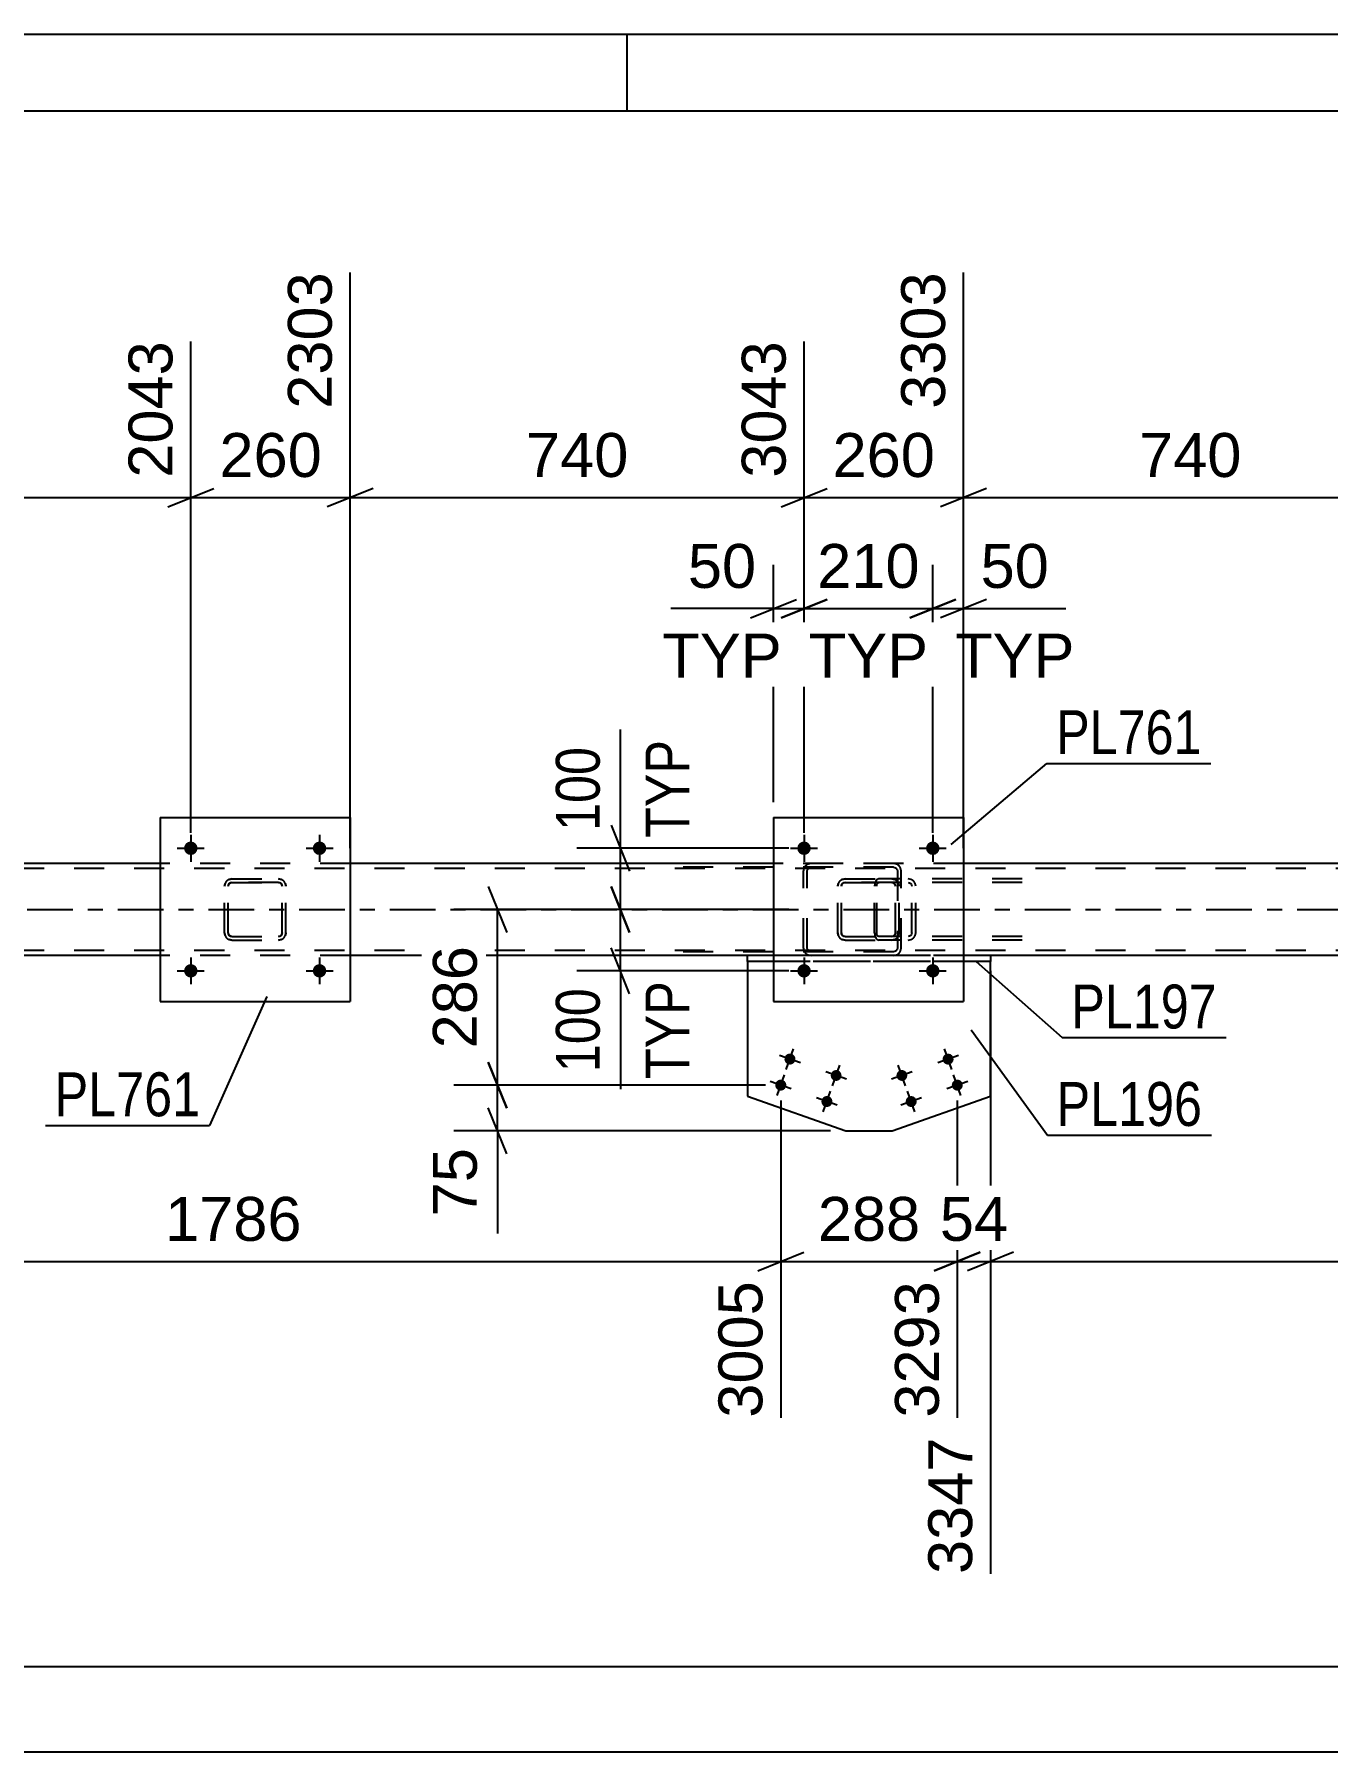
# Model space of a CAD drawing. Header units: millimetres. Extents: x -123 to 718, y -398 to 196.
# Drawn here: x 49.8 to 134.2, y 83.6 to 195.7 of the extents above; entities that cross this region are included whole.
import ezdxf

# ---------------------------------------------------------------- set-up
doc = ezdxf.new("R2010")
doc.units = ezdxf.units.MM
doc.linetypes.add('DXK_LINE_DOT2', pattern=[3.9198, 1.9599, -1.9599])
doc.linetypes.add('DXK_LINE_DOT3', pattern=[5.9187, 2.979, -0.9799, 0.9799, -0.9799])
doc.styles.add('Arial', font='ARIAL.TTF', dxfattribs={"height": 0.2})
doc.styles.add('Arial Narrow', font='ARIALN.TTF', dxfattribs={"height": 0.2})

# ---------------------------------------------------------------- blocks, each defined once
blk = doc.blocks.new('Unknown-318464438-1115')
at = {"color": 5, "linetype": 'Continuous'}
for p, q in [((718.49, 195.71), (-122.51, 195.71)), ((88.49, 190.71), (88.49, 195.71)), ((713.49, 190.71), (-117.51, 190.71))]:
    blk.add_line(p, q, dxfattribs=at)
blk = doc.blocks.new('Part-318464438-5898 - 5772')
at = {"color": 7, "linetype": 'DXK_LINE_DOT2'}
for p, q in [((62.23, 140.12), (62.27, 140.31)), ((62.27, 140.31), (62.23, 140.12)), ((62.23, 137.08), (62.23, 140.12)), ((62.49, 140.22), (62.47, 140.12)), ((62.47, 140.12), (62.49, 140.21)), ((62.47, 137.08), (62.47, 140.12)), ((62.49, 140.21), (62.54, 140.29)), ((62.54, 140.29), (62.49, 140.22)), ((62.53, 140.57), (62.71, 140.6)), ((62.71, 140.6), (62.53, 140.57)), ((62.62, 140.35), (62.54, 140.29)), ((62.54, 140.29), (62.62, 140.34)), ((62.62, 140.34), (62.71, 140.36)), ((62.71, 140.36), (62.62, 140.35)), ((62.71, 140.6), (65.75, 140.6)), ((62.71, 140.6), (62.71, 140.6)), ((62.71, 140.6), (65.75, 140.6)), ((62.71, 140.36), (65.75, 140.36)), ((62.71, 140.36), (62.71, 140.36)), ((65.75, 140.36), (62.71, 140.36)), ((65.75, 140.6), (65.75, 140.6)), ((65.75, 140.6), (65.94, 140.57)), ((65.94, 140.57), (65.75, 140.6)), ((65.75, 140.36), (65.75, 140.36)), ((65.75, 140.36), (65.85, 140.34)), ((65.85, 140.35), (65.75, 140.36)), ((65.92, 140.29), (65.85, 140.35)), ((65.85, 140.34), (65.92, 140.29)), ((65.92, 140.29), (65.98, 140.21)), ((65.98, 140.22), (65.92, 140.29)), ((65.99, 140.12), (65.98, 140.22)), ((65.98, 140.21), (65.99, 140.12)), ((65.99, 137.08), (65.99, 140.12)), ((66.2, 140.31), (66.23, 140.12)), ((66.23, 140.12), (66.2, 140.31)), ((66.23, 137.08), (66.23, 140.12)), ((62.27, 136.9), (62.23, 137.08)), ((62.23, 137.08), (62.27, 136.9)), ((62.49, 136.99), (62.47, 137.08)), ((62.47, 137.08), (62.49, 136.99)), ((62.54, 136.91), (62.49, 136.99)), ((62.49, 136.99), (62.54, 136.91)), ((62.62, 136.86), (62.54, 136.91)), ((62.54, 136.91), (62.62, 136.86)), ((62.71, 136.84), (62.62, 136.86)), ((62.62, 136.86), (62.71, 136.84)), ((62.71, 136.84), (65.75, 136.84)), ((62.71, 136.84), (62.71, 136.84)), ((62.71, 136.84), (65.75, 136.84)), ((65.85, 136.86), (65.75, 136.84)), ((65.75, 136.84), (65.85, 136.86)), ((65.75, 136.84), (65.75, 136.84)), ((65.92, 136.91), (65.85, 136.86)), ((65.85, 136.86), (65.92, 136.91)), ((65.98, 136.99), (65.92, 136.91)), ((65.92, 136.91), (65.98, 136.99)), ((65.99, 137.08), (65.98, 136.99)), ((65.98, 136.99), (65.99, 137.08)), ((66.23, 137.08), (66.2, 136.9)), ((66.2, 136.9), (66.23, 137.08)), ((62.71, 136.6), (62.53, 136.64)), ((62.53, 136.64), (62.71, 136.6)), ((62.71, 136.6), (65.75, 136.6)), ((62.71, 136.6), (62.71, 136.6)), ((62.71, 136.6), (65.75, 136.6)), ((65.94, 136.64), (65.75, 136.6)), ((65.75, 136.6), (65.94, 136.64)), ((65.75, 136.6), (65.75, 136.6))]:
    blk.add_line(p, q, dxfattribs=at)
at = {"color": 7, "linetype": 'DXK_LINE_DOT3'}
blk.add_line((64.23, 138.6), (64.23, 138.6), dxfattribs=at)
at = {"color": 7, "linetype": 'DXK_LINE_DOT2'}
for centre, start, end in [((62.71, 140.12), 112.5, 157.5), ((62.71, 140.12), 112.5, 157.5), ((65.75, 140.12), 22.5, 67.5), ((65.75, 140.12), 22.5, 67.5), ((62.71, 137.08), 202.5, 247.5), ((62.71, 137.08), 202.5, 247.5), ((65.75, 137.08), 292.5, 337.5), ((65.75, 137.08), 292.5, 337.5)]:
    blk.add_arc(centre, 0.48, start, end, dxfattribs=at)
blk = doc.blocks.new('Part-318464438-6147 - 5772')
at = {"color": 7, "linetype": 'DXK_LINE_DOT2'}
for p, q in [((105.87, 141.6), (91.96, 141.6)), ((105.87, 141.36), (91.96, 141.36)), ((100.03, 141.31), (100, 141.12)), ((100.25, 141.12), (100.27, 141.22)), ((100.27, 141.22), (100.33, 141.29)), ((100.51, 141.6), (100.31, 141.57)), ((100.33, 141.29), (100.41, 141.35)), ((100.41, 141.35), (100.51, 141.36)), ((106.07, 141.57), (105.87, 141.6)), ((105.87, 141.36), (105.97, 141.35)), ((105.97, 141.35), (106.05, 141.29)), ((106.05, 141.29), (106.11, 141.22)), ((106.11, 141.22), (106.13, 141.12)), ((106.38, 141.12), (106.34, 141.31)), ((100, 136.08), (100, 141.12)), ((100.25, 136.08), (100.25, 141.12)), ((106.13, 141.12), (106.13, 136.08)), ((106.38, 136.08), (106.38, 141.12)), ((105.87, 135.84), (91.96, 135.84)), ((105.87, 135.6), (91.96, 135.6)), ((100, 136.08), (100.03, 135.9)), ((100.27, 135.99), (100.25, 136.08)), ((100.33, 135.91), (100.27, 135.99)), ((100.31, 135.64), (100.51, 135.6)), ((100.41, 135.86), (100.33, 135.91)), ((100.51, 135.84), (100.41, 135.86)), ((105.97, 135.86), (105.87, 135.84)), ((105.87, 135.6), (106.07, 135.64)), ((106.05, 135.91), (105.97, 135.86)), ((106.11, 135.99), (106.05, 135.91)), ((106.13, 136.08), (106.11, 135.99)), ((106.34, 135.9), (106.38, 136.08))]:
    blk.add_line(p, q, dxfattribs=at)
for centre, start, end in [((100.49, 141.1), 110.7583, 155.68), ((105.89, 141.1), 24.32, 69.2417), ((100.49, 136.1), 204.32, 249.2417), ((105.89, 136.1), 290.7583, 335.68)]:
    blk.add_arc(centre, 0.496, start, end, dxfattribs=at)
blk = doc.blocks.new('Bolt-318464438-5886 - 5772')
at = {"linetype": 'Continuous'}
for points in [[(109.1, 128.72, -1), (109.78, 128.96, -1)], [(106.09, 127.65, -1), (106.76, 127.89, -1)], [(109.7, 127.02, -1), (110.38, 127.26, -1)], [(106.69, 125.95, -1), (107.37, 126.19, -1)]]:
    blk.add_hatch(color=1, dxfattribs=at).paths.add_polyline_path(points)
at = {"color": 1, "linetype": 'Continuous'}
for p, q in [((110.12, 129.08), (108.76, 128.6)), ((109.68, 128.16), (109.2, 129.52)), ((107.1, 128.01), (105.75, 127.53)), ((106.67, 127.09), (106.18, 128.45)), ((110.28, 126.47), (109.8, 127.82)), ((107.27, 125.4), (106.79, 126.75)), ((110.72, 127.38), (109.36, 126.9)), ((107.71, 126.31), (106.35, 125.83))]:
    blk.add_line(p, q, dxfattribs=at)
blk = doc.blocks.new('Part-318464438-5903 - 5772')
at = {"color": 2, "linetype": 'Continuous'}
for p, q in [((98.04, 144.6), (98.04, 132.6)), ((98.04, 144.6), (110.44, 144.6)), ((110.44, 144.6), (110.44, 132.6)), ((98.04, 132.6), (110.44, 132.6))]:
    blk.add_line(p, q, dxfattribs=at)
blk = doc.blocks.new('Part-318464438-6158 - 5772')
at = {"color": 2, "linetype": 'Continuous'}
for p, q in [((96.35, 135.2), (96.35, 126.43)), ((112.21, 126.43), (112.21, 135.2)), ((96.35, 126.43), (102.76, 124.15)), ((105.8, 124.15), (112.21, 126.43)), ((102.76, 124.15), (105.8, 124.15))]:
    blk.add_line(p, q, dxfattribs=at)
at = {"color": 7, "linetype": 'DXK_LINE_DOT2'}
blk.add_line((112.21, 135.2), (96.35, 135.2), dxfattribs=at)
blk = doc.blocks.new('Bolt-318464438-6148 - 5772')
at = {"linetype": 'Continuous'}
for points in [[(98.78, 128.96, -1), (99.46, 128.72, -1)], [(101.8, 127.89, -1), (102.47, 127.65, -1)], [(98.18, 127.26, -1), (98.86, 127.02, -1)], [(101.19, 126.19, -1), (101.87, 125.95, -1)]]:
    blk.add_hatch(color=1, dxfattribs=at).paths.add_polyline_path(points)
at = {"color": 1, "linetype": 'Continuous'}
for p, q in [((99.8, 128.6), (98.44, 129.08)), ((98.88, 128.16), (99.36, 129.52)), ((98.28, 126.47), (98.76, 127.82)), ((102.81, 127.53), (101.46, 128.01)), ((101.89, 127.09), (102.38, 128.45)), ((99.2, 126.9), (97.84, 127.38)), ((101.29, 125.4), (101.77, 126.75)), ((102.21, 125.83), (100.85, 126.31))]:
    blk.add_line(p, q, dxfattribs=at)
blk = doc.blocks.new('Bolt-318464438-5958 - 5772')
at = {"linetype": 'Continuous'}
for points in [[(60.47, 134.6, -1), (59.59, 134.6, -1)], [(68.87, 134.6, -1), (67.99, 134.6, -1)]]:
    blk.add_hatch(color=1, dxfattribs=at).paths.add_polyline_path(points)
at = {"color": 1, "linetype": 'Continuous'}
for p, q in [((59.15, 134.6), (60.91, 134.6)), ((60.03, 135.48), (60.03, 133.72)), ((67.55, 134.6), (69.31, 134.6)), ((68.43, 135.48), (68.43, 133.72))]:
    blk.add_line(p, q, dxfattribs=at)
blk = doc.blocks.new('Bolt-318464438-5960 - 5772')
at = {"linetype": 'Continuous'}
for points in [[(100.48, 134.6, -1), (99.6, 134.6, -1)], [(108.88, 134.6, -1), (108, 134.6, -1)]]:
    blk.add_hatch(color=1, dxfattribs=at).paths.add_polyline_path(points)
at = {"color": 1, "linetype": 'Continuous'}
for p, q in [((99.16, 134.6), (100.92, 134.6)), ((100.04, 135.48), (100.04, 133.72)), ((107.56, 134.6), (109.32, 134.6)), ((108.44, 135.48), (108.44, 133.72))]:
    blk.add_line(p, q, dxfattribs=at)
blk = doc.blocks.new('Part-318464438-5897 - 5772')
at = {"color": 2, "linetype": 'Continuous'}
for p, q in [((58.03, 144.6), (58.03, 132.6)), ((58.03, 144.6), (70.43, 144.6)), ((70.43, 144.6), (70.43, 132.6)), ((58.03, 132.6), (70.43, 132.6))]:
    blk.add_line(p, q, dxfattribs=at)
blk = doc.blocks.new('Part-318464438-5904 - 5772')
at = {"color": 7, "linetype": 'DXK_LINE_DOT2'}
for p, q in [((102.24, 140.12), (102.27, 140.31)), ((102.27, 140.31), (102.24, 140.12)), ((102.24, 137.08), (102.24, 140.12)), ((102.49, 140.22), (102.48, 140.12)), ((102.48, 140.12), (102.49, 140.21)), ((102.48, 137.08), (102.48, 140.12)), ((102.49, 140.21), (102.55, 140.29)), ((102.55, 140.29), (102.49, 140.22)), ((102.53, 140.57), (102.72, 140.6)), ((102.72, 140.6), (102.53, 140.57)), ((102.62, 140.35), (102.55, 140.29)), ((102.55, 140.29), (102.62, 140.34)), ((102.62, 140.34), (102.72, 140.36)), ((102.72, 140.36), (102.62, 140.35)), ((102.72, 140.6), (105.76, 140.6)), ((102.72, 140.6), (102.72, 140.6)), ((102.72, 140.6), (105.76, 140.6)), ((102.72, 140.36), (105.76, 140.36)), ((102.72, 140.36), (102.72, 140.36)), ((105.76, 140.36), (102.72, 140.36)), ((105.76, 140.6), (105.76, 140.6)), ((105.76, 140.6), (105.94, 140.57)), ((105.94, 140.57), (105.76, 140.6)), ((105.76, 140.36), (105.76, 140.36)), ((105.76, 140.36), (105.85, 140.34)), ((105.85, 140.35), (105.76, 140.36)), ((105.93, 140.29), (105.85, 140.35)), ((105.85, 140.34), (105.93, 140.29)), ((105.93, 140.29), (105.98, 140.21)), ((105.98, 140.22), (105.93, 140.29)), ((106, 140.12), (105.98, 140.22)), ((105.98, 140.21), (106, 140.12)), ((106, 137.08), (106, 140.12)), ((106.2, 140.31), (106.24, 140.12)), ((106.24, 140.12), (106.2, 140.31)), ((106.24, 137.08), (106.24, 140.12)), ((102.27, 136.9), (102.24, 137.08)), ((102.24, 137.08), (102.27, 136.9)), ((102.49, 136.99), (102.48, 137.08)), ((102.48, 137.08), (102.49, 136.99)), ((102.55, 136.91), (102.49, 136.99)), ((102.49, 136.99), (102.55, 136.91)), ((102.62, 136.86), (102.55, 136.91)), ((102.55, 136.91), (102.62, 136.86)), ((102.72, 136.84), (102.62, 136.86)), ((102.62, 136.86), (102.72, 136.84)), ((102.72, 136.84), (105.76, 136.84)), ((102.72, 136.84), (102.72, 136.84)), ((102.72, 136.84), (105.76, 136.84)), ((105.85, 136.86), (105.76, 136.84)), ((105.76, 136.84), (105.85, 136.86)), ((105.76, 136.84), (105.76, 136.84)), ((105.93, 136.91), (105.85, 136.86)), ((105.85, 136.86), (105.93, 136.91)), ((105.98, 136.99), (105.93, 136.91)), ((105.93, 136.91), (105.98, 136.99)), ((106, 137.08), (105.98, 136.99)), ((105.98, 136.99), (106, 137.08)), ((106.24, 137.08), (106.2, 136.9)), ((106.2, 136.9), (106.24, 137.08)), ((102.72, 136.6), (102.53, 136.64)), ((102.53, 136.64), (102.72, 136.6)), ((102.72, 136.6), (105.76, 136.6)), ((102.72, 136.6), (102.72, 136.6)), ((102.72, 136.6), (105.76, 136.6)), ((105.94, 136.64), (105.76, 136.6)), ((105.76, 136.6), (105.94, 136.64)), ((105.76, 136.6), (105.76, 136.6))]:
    blk.add_line(p, q, dxfattribs=at)
at = {"color": 7, "linetype": 'DXK_LINE_DOT3'}
blk.add_line((104.24, 138.6), (104.24, 138.6), dxfattribs=at)
at = {"color": 7, "linetype": 'DXK_LINE_DOT2'}
for centre, start, end in [((102.72, 140.12), 112.5, 157.5), ((102.72, 140.12), 112.5, 157.5), ((105.76, 140.12), 22.5, 67.5), ((105.76, 140.12), 22.5, 67.5), ((102.72, 137.08), 202.5, 247.5), ((102.72, 137.08), 202.5, 247.5), ((105.76, 137.08), 292.5, 337.5), ((105.76, 137.08), 292.5, 337.5)]:
    blk.add_arc(centre, 0.48, start, end, dxfattribs=at)
blk = doc.blocks.new('Part-318464438-5916 - 5772')
at = {"color": 7, "linetype": 'DXK_LINE_DOT2'}
for p, q in [((638.43, 141.28), (-21.68, 141.28)), ((70.43, 141.6), (58.03, 141.6)), ((110.44, 141.6), (98.04, 141.6)), ((638.43, 135.92), (-21.68, 135.92)), ((70.43, 135.6), (58.03, 135.6)), ((112.21, 135.6), (96.35, 135.6))]:
    blk.add_line(p, q, dxfattribs=at)
at = {"color": 2, "linetype": 'Continuous'}
for p, q in [((58.03, 141.6), (30.43, 141.6)), ((98.04, 141.6), (70.43, 141.6)), ((138.04, 141.6), (110.44, 141.6)), ((58.03, 135.6), (30.43, 135.6)), ((96.35, 135.6), (70.43, 135.6)), ((138.04, 135.6), (112.21, 135.6))]:
    blk.add_line(p, q, dxfattribs=at)
at = {"color": 7, "linetype": 'DXK_LINE_DOT3'}
blk.add_line((-21.68, 138.6), (638.43, 138.6), dxfattribs=at)
blk = doc.blocks.new('Bolt-318464438-5959 - 5772')
at = {"linetype": 'Continuous'}
for points in [[(100.48, 142.6, -1), (99.6, 142.6, -1)], [(108.88, 142.6, -1), (108, 142.6, -1)]]:
    blk.add_hatch(color=1, dxfattribs=at).paths.add_polyline_path(points)
at = {"color": 1, "linetype": 'Continuous'}
for p, q in [((100.04, 143.48), (100.04, 141.72)), ((108.44, 143.48), (108.44, 141.72)), ((99.16, 142.6), (100.92, 142.6)), ((107.56, 142.6), (109.32, 142.6))]:
    blk.add_line(p, q, dxfattribs=at)
blk = doc.blocks.new('Part-318464438-5967 - 5772')
at = {"color": 7, "linetype": 'DXK_LINE_DOT2'}
for p, q in [((104.67, 140.31), (104.64, 140.12)), ((104.64, 137.08), (104.64, 140.12)), ((104.72, 140.46), (104.67, 140.31)), ((104.81, 140.57), (104.72, 140.46)), ((104.78, 140.12), (104.79, 140.22)), ((104.78, 137.08), (104.78, 140.12)), ((104.79, 140.22), (104.82, 140.29)), ((104.91, 140.6), (104.81, 140.57)), ((104.82, 140.29), (104.86, 140.35)), ((104.86, 140.35), (104.91, 140.36)), ((114.27, 140.6), (104.91, 140.6)), ((114.27, 140.36), (104.91, 140.36)), ((106.38, 140.36), (106.38, 140.6)), ((107.02, 140.57), (106.83, 140.6)), ((106.83, 140.36), (106.92, 140.35)), ((106.92, 140.35), (107, 140.29)), ((107, 140.29), (107.06, 140.22)), ((107.06, 140.22), (107.08, 140.12)), ((107.08, 137.08), (107.08, 140.12)), ((107.33, 140.12), (107.29, 140.31)), ((107.33, 137.08), (107.33, 140.12)), ((104.64, 137.08), (104.67, 136.9)), ((104.67, 136.9), (104.72, 136.74)), ((104.72, 136.74), (104.81, 136.64)), ((104.79, 136.99), (104.78, 137.08)), ((104.82, 136.91), (104.79, 136.99)), ((104.86, 136.86), (104.82, 136.91)), ((104.91, 136.84), (104.86, 136.86)), ((114.27, 136.84), (104.91, 136.84)), ((106.38, 136.6), (106.38, 136.84)), ((106.92, 136.86), (106.83, 136.84)), ((107, 136.91), (106.92, 136.86)), ((107.06, 136.99), (107, 136.91)), ((107.08, 137.08), (107.06, 136.99)), ((107.29, 136.9), (107.33, 137.08)), ((104.81, 136.64), (104.91, 136.6)), ((114.27, 136.6), (104.91, 136.6)), ((106.83, 136.6), (107.02, 136.64))]:
    blk.add_line(p, q, dxfattribs=at)
for centre, start, end in [((106.84, 140.11), 23.8951, 68.8487), ((106.84, 137.1), 291.1513, 336.1049)]:
    blk.add_arc(centre, 0.492, start, end, dxfattribs=at)
blk = doc.blocks.new('Bolt-318464438-5995 - 5772')
at = {"linetype": 'Continuous'}
for points in [[(60.47, 142.6, -1), (59.59, 142.6, -1)], [(68.87, 142.6, -1), (67.99, 142.6, -1)]]:
    blk.add_hatch(color=1, dxfattribs=at).paths.add_polyline_path(points)
at = {"color": 1, "linetype": 'Continuous'}
for p, q in [((60.03, 143.48), (60.03, 141.72)), ((68.43, 143.48), (68.43, 141.72)), ((59.15, 142.6), (60.91, 142.6)), ((67.55, 142.6), (69.31, 142.6))]:
    blk.add_line(p, q, dxfattribs=at)
blk = doc.blocks.new('Part-318464438-6153 - 5772')
at = {"color": 2, "linetype": 'Continuous'}
for p, q in [((96.35, 135.2), (96.35, 135.6)), ((98.04, 135.6), (96.35, 135.6)), ((112.21, 135.6), (110.44, 135.6)), ((112.21, 135.6), (112.21, 135.2)), ((98.04, 135.2), (96.35, 135.2)), ((112.21, 135.2), (110.44, 135.2))]:
    blk.add_line(p, q, dxfattribs=at)
at = {"color": 7, "linetype": 'DXK_LINE_DOT2'}
for p, q in [((110.44, 135.6), (98.04, 135.6)), ((110.44, 135.2), (98.04, 135.2))]:
    blk.add_line(p, q, dxfattribs=at)
blk = doc.blocks.new('StraightDimension-318464438-6893 - 5772')
at = {"color": 7, "linetype": 'Continuous'}
for p, q in [((79.44, 140.1), (80.64, 137.1)), ((98.48, 138.6), (77.19, 138.6)), ((80.04, 127.14), (80.04, 138.6)), ((80.64, 125.64), (79.44, 128.64)), ((97.52, 127.14), (77.19, 127.14))]:
    blk.add_line(p, q, dxfattribs=at)
at = {"color": 0}
blk.add_wipeout([(79.29, 136.81), (75.09, 136.81), (75.09, 128.94), (79.29, 128.94)], dxfattribs=at)
at = {"color": 3, "style": 'Arial'}
blk.add_text('286', height=2.865, rotation=90.0002, dxfattribs=at).set_placement((78.69, 129.54))
blk = doc.blocks.new('StraightDimension-318464438-7108 - 5772')
at = {"color": 7, "linetype": 'Continuous'}
blk.add_line((-21.68, 89.21), (650.53, 89.21), dxfattribs=at)
blk = doc.blocks.new('StraightDimension-318464438-7267 - 5772')
at = {"color": 7, "linetype": 'Continuous'}
for p, q in [((98.52, 126.14), (98.52, 105.44)), ((110.04, 126.14), (110.04, 105.44)), ((97.02, 115.03), (100.02, 116.23)), ((98.52, 115.63), (110.04, 115.63)), ((111.54, 116.23), (108.54, 115.03))]:
    blk.add_line(p, q, dxfattribs=at)
at = {"color": 0}
blk.add_wipeout([(108.22, 116.38), (108.22, 120.58), (100.34, 120.58), (100.34, 116.38)], dxfattribs=at)
at = {"color": 0, "linetype": 'Continuous'}
blk.add_wipeout([(109.44, 114.93), (105.24, 114.93), (105.24, 104.84), (109.44, 104.84)], dxfattribs=at)
at = {"color": 3, "style": 'Arial'}
blk.add_text('288', height=2.865, dxfattribs=at).set_placement((100.94, 116.98))
at = {"color": 3, "linetype": 'Continuous', "style": 'Arial'}
blk.add_text('3293', height=2.865, rotation=90.0002, dxfattribs=at).set_placement((108.84, 105.44))
blk = doc.blocks.new('StraightDimension-318464438-7171 - 5772')
at = {"color": 7, "linetype": 'Continuous'}
for p, q in [((108.44, 143.6), (108.44, 161.09)), ((110.44, 145.6), (110.44, 161.09)), ((106.94, 157.64), (109.94, 158.84)), ((108.44, 158.24), (110.44, 158.24)), ((111.94, 158.84), (108.94, 157.64)), ((110.44, 158.24), (117.13, 158.24)), ((110.44, 158.24), (117.13, 158.24))]:
    blk.add_line(p, q, dxfattribs=at)
at = {"color": 0}
blk.add_wipeout([(116.61, 158.99), (116.61, 163.19), (110.96, 163.19), (110.96, 158.99)], dxfattribs=at)
at = {"color": 0, "linetype": 'Continuous'}
blk.add_wipeout([(118.27, 153.14), (118.27, 157.34), (109.3, 157.34), (109.3, 153.14)], dxfattribs=at)
at = {"color": 3, "style": 'Arial'}
blk.add_text('50', height=2.865, dxfattribs=at).set_placement((111.56, 159.59))
at = {"color": 3, "linetype": 'Continuous', "style": 'Arial'}
blk.add_text('TYP', height=2.865, dxfattribs=at).set_placement((109.9, 153.74))
blk = doc.blocks.new('StraightDimension-318464438-7147 - 5772')
at = {"color": 7, "linetype": 'Continuous'}
blk.add_line((-22.48, 83.64), (651.33, 83.64), dxfattribs=at)
blk = doc.blocks.new('StraightDimension-318464438-7276 - 5772')
at = {"color": 7, "linetype": 'Continuous'}
for p, q in [((112.21, 134.6), (112.21, 95.24)), ((183.65, 126.14), (183.65, 105.44)), ((113.71, 116.23), (110.71, 115.03)), ((112.21, 115.63), (183.65, 115.63)), ((182.15, 115.03), (185.15, 116.23))]:
    blk.add_line(p, q, dxfattribs=at)
at = {"color": 0}
blk.add_wipeout([(152.98, 116.38), (152.98, 120.58), (142.88, 120.58), (142.88, 116.38)], dxfattribs=at)
at = {"color": 3, "style": 'Arial'}
blk.add_text('1786', height=2.865, dxfattribs=at).set_placement((143.48, 116.98))
at = {"color": 0, "linetype": 'Continuous'}
blk.add_wipeout([(183.05, 114.93), (178.85, 114.93), (178.85, 104.84), (183.05, 104.84)], dxfattribs=at)
at = {"color": 3, "linetype": 'Continuous', "style": 'Arial'}
blk.add_text('5133', height=2.865, rotation=90.0002, dxfattribs=at).set_placement((182.45, 105.44))
blk = doc.blocks.new('StraightDimension-318464438-6166 - 5772')
at = {"color": 7, "linetype": 'Continuous'}
for p, q in [((87.46, 140.1), (88.66, 137.1)), ((99.04, 138.6), (85.21, 138.6)), ((88.06, 134.6), (88.06, 138.6)), ((88.66, 133.1), (87.46, 136.1)), ((99.04, 134.6), (85.21, 134.6)), ((88.06, 134.6), (88.06, 126.87)), ((88.06, 134.6), (88.06, 126.87))]:
    blk.add_line(p, q, dxfattribs=at)
at = {"color": 0, "linetype": 'Continuous'}
blk.add_wipeout([(93.16, 134.53), (88.96, 134.53), (88.96, 126.94), (93.16, 126.94)], dxfattribs=at)
at = {"color": 0}
blk.add_wipeout([(87.31, 134.08), (83.11, 134.08), (83.11, 127.39), (87.31, 127.39)], dxfattribs=at)
at = {"color": 3, "linetype": 'Continuous', "style": 'Arial Narrow'}
blk.add_text('TYP', height=2.863, rotation=90.0002, dxfattribs=at).set_placement((92.56, 127.54))
at = {"color": 3, "style": 'Arial Narrow'}
blk.add_text('100', height=2.863, rotation=90.0002, dxfattribs=at).set_placement((86.71, 127.99))
blk = doc.blocks.new('StraightDimension-318464438-6189 - 5772')
at = {"color": 7, "linetype": 'Continuous'}
for p, q in [((88.06, 142.6), (88.06, 150.34)), ((88.06, 142.6), (88.06, 150.34)), ((87.46, 144.1), (88.66, 141.1)), ((99.04, 142.6), (85.21, 142.6)), ((88.06, 138.6), (88.06, 142.6)), ((88.66, 137.1), (87.46, 140.1)), ((99.04, 138.6), (85.21, 138.6))]:
    blk.add_line(p, q, dxfattribs=at)
at = {"color": 0, "linetype": 'Continuous'}
blk.add_wipeout([(93.16, 150.27), (88.96, 150.27), (88.96, 142.68), (93.16, 142.68)], dxfattribs=at)
at = {"color": 0}
blk.add_wipeout([(87.31, 149.81), (83.11, 149.81), (83.11, 143.13), (87.31, 143.13)], dxfattribs=at)
at = {"color": 3, "style": 'Arial Narrow'}
blk.add_text('100', height=2.863, rotation=90.0002, dxfattribs=at).set_placement((86.71, 143.73))
at = {"color": 3, "linetype": 'Continuous', "style": 'Arial Narrow'}
blk.add_text('TYP', height=2.863, rotation=90.0002, dxfattribs=at).set_placement((92.56, 143.28))
blk = doc.blocks.new('StraightDimension-318464438-6400 - 5772')
at = {"color": 7, "linetype": 'Continuous'}
for p, q in [((110.44, 142.6), (110.44, 180.17)), ((140.04, 143.6), (140.04, 175.67)), ((111.94, 166.08), (108.94, 164.88)), ((138.54, 164.88), (141.54, 166.08)), ((110.44, 165.48), (140.04, 165.48))]:
    blk.add_line(p, q, dxfattribs=at)
at = {"color": 0}
blk.add_wipeout([(129.17, 166.23), (129.17, 170.43), (121.3, 170.43), (121.3, 166.23)], dxfattribs=at)
at = {"color": 3, "style": 'Arial'}
blk.add_text('740', height=2.865, dxfattribs=at).set_placement((121.9, 166.83))
at = {"color": 0, "linetype": 'Continuous'}
blk.add_wipeout([(139.44, 176.27), (135.24, 176.27), (135.24, 166.18), (139.44, 166.18)], dxfattribs=at)
at = {"color": 3, "linetype": 'Continuous', "style": 'Arial'}
blk.add_text('4043', height=2.865, rotation=90.0002, dxfattribs=at).set_placement((138.84, 166.78))
blk = doc.blocks.new('StraightDimension-318464438-6419 - 5772')
at = {"color": 7, "linetype": 'Continuous'}
for p, q in [((110.44, 142.6), (110.44, 180.17)), ((100.04, 143.6), (100.04, 175.67)), ((98.54, 164.88), (101.54, 166.08)), ((111.94, 166.08), (108.94, 164.88)), ((100.04, 165.48), (110.44, 165.48))]:
    blk.add_line(p, q, dxfattribs=at)
at = {"color": 0}
blk.add_wipeout([(109.17, 166.23), (109.17, 170.43), (101.3, 170.43), (101.3, 166.23)], dxfattribs=at)
at = {"color": 3, "style": 'Arial'}
blk.add_text('260', height=2.865, dxfattribs=at).set_placement((101.9, 166.83))
at = {"color": 0, "linetype": 'Continuous'}
blk.add_wipeout([(109.84, 180.77), (105.64, 180.77), (105.64, 170.68), (109.84, 170.68)], dxfattribs=at)
at = {"color": 3, "linetype": 'Continuous', "style": 'Arial'}
blk.add_text('3303', height=2.865, rotation=90.0002, dxfattribs=at).set_placement((109.24, 171.28))
blk = doc.blocks.new('StraightDimension-318464438-6438 - 5772')
at = {"color": 7, "linetype": 'Continuous'}
for p, q in [((70.43, 142.6), (70.43, 180.17)), ((100.04, 143.6), (100.04, 175.67)), ((71.93, 166.08), (68.93, 164.88)), ((98.54, 164.88), (101.54, 166.08)), ((70.43, 165.48), (100.04, 165.48))]:
    blk.add_line(p, q, dxfattribs=at)
at = {"color": 0}
blk.add_wipeout([(89.17, 166.23), (89.17, 170.43), (81.3, 170.43), (81.3, 166.23)], dxfattribs=at)
at = {"color": 3, "style": 'Arial'}
blk.add_text('740', height=2.865, dxfattribs=at).set_placement((81.9, 166.83))
at = {"color": 0, "linetype": 'Continuous'}
blk.add_wipeout([(99.44, 176.27), (95.24, 176.27), (95.24, 166.18), (99.44, 166.18)], dxfattribs=at)
at = {"color": 3, "linetype": 'Continuous', "style": 'Arial'}
blk.add_text('3043', height=2.865, rotation=90.0002, dxfattribs=at).set_placement((98.84, 166.78))
blk = doc.blocks.new('StraightDimension-318464438-6457 - 5772')
at = {"color": 7, "linetype": 'Continuous'}
for p, q in [((70.43, 142.6), (70.43, 180.17)), ((60.03, 143.6), (60.03, 175.67)), ((58.53, 164.88), (61.53, 166.08)), ((71.93, 166.08), (68.93, 164.88)), ((60.03, 165.48), (70.43, 165.48))]:
    blk.add_line(p, q, dxfattribs=at)
at = {"color": 0}
blk.add_wipeout([(69.17, 166.23), (69.17, 170.43), (61.3, 170.43), (61.3, 166.23)], dxfattribs=at)
at = {"color": 3, "style": 'Arial'}
blk.add_text('260', height=2.865, dxfattribs=at).set_placement((61.9, 166.83))
at = {"color": 0, "linetype": 'Continuous'}
blk.add_wipeout([(69.83, 180.77), (65.63, 180.77), (65.63, 170.68), (69.83, 170.68)], dxfattribs=at)
at = {"color": 3, "linetype": 'Continuous', "style": 'Arial'}
blk.add_text('2303', height=2.865, rotation=90.0002, dxfattribs=at).set_placement((69.23, 171.28))
blk = doc.blocks.new('StraightDimension-318464438-6476 - 5772')
at = {"color": 7, "linetype": 'Continuous'}
for p, q in [((30.43, 142.6), (30.43, 180.17)), ((60.03, 143.6), (60.03, 175.67)), ((31.93, 166.08), (28.93, 164.88)), ((58.53, 164.88), (61.53, 166.08)), ((30.43, 165.48), (60.03, 165.48))]:
    blk.add_line(p, q, dxfattribs=at)
at = {"color": 0}
blk.add_wipeout([(49.17, 166.23), (49.17, 170.43), (41.3, 170.43), (41.3, 166.23)], dxfattribs=at)
at = {"color": 3, "style": 'Arial'}
blk.add_text('740', height=2.865, dxfattribs=at).set_placement((41.9, 166.83))
at = {"color": 0, "linetype": 'Continuous'}
blk.add_wipeout([(59.43, 176.27), (55.23, 176.27), (55.23, 166.18), (59.43, 166.18)], dxfattribs=at)
at = {"color": 3, "linetype": 'Continuous', "style": 'Arial'}
blk.add_text('2043', height=2.865, rotation=90.0002, dxfattribs=at).set_placement((58.83, 166.78))
blk = doc.blocks.new('StraightDimension-318464438-6883 - 5772')
at = {"color": 7, "linetype": 'Continuous'}
for p, q in [((79.44, 128.64), (80.64, 125.64)), ((97.52, 127.14), (77.19, 127.14)), ((80.04, 124.15), (80.04, 127.14)), ((80.64, 122.65), (79.44, 125.65)), ((101.76, 124.15), (77.19, 124.15)), ((80.04, 124.15), (80.04, 117.46)), ((80.04, 124.15), (80.04, 117.46))]:
    blk.add_line(p, q, dxfattribs=at)
at = {"color": 0}
blk.add_wipeout([(79.29, 123.63), (75.09, 123.63), (75.09, 117.98), (79.29, 117.98)], dxfattribs=at)
at = {"color": 3, "style": 'Arial'}
blk.add_text('75', height=2.865, rotation=90.0002, dxfattribs=at).set_placement((78.69, 118.58))
blk = doc.blocks.new('StraightDimension-318464438-7158 - 5772')
at = {"color": 7, "linetype": 'Continuous'}
for p, q in [((98.04, 145.6), (98.04, 161.09)), ((100.04, 143.6), (100.04, 161.09)), ((98.04, 158.24), (91.34, 158.24)), ((98.04, 158.24), (91.34, 158.24)), ((96.54, 157.64), (99.54, 158.84)), ((98.04, 158.24), (100.04, 158.24)), ((101.54, 158.84), (98.54, 157.64))]:
    blk.add_line(p, q, dxfattribs=at)
at = {"color": 0}
blk.add_wipeout([(97.51, 158.99), (97.51, 163.19), (91.86, 163.19), (91.86, 158.99)], dxfattribs=at)
at = {"color": 0, "linetype": 'Continuous'}
blk.add_wipeout([(99.18, 153.14), (99.18, 157.34), (90.2, 157.34), (90.2, 153.14)], dxfattribs=at)
at = {"color": 3, "style": 'Arial'}
blk.add_text('50', height=2.865, dxfattribs=at).set_placement((92.46, 159.59))
at = {"color": 3, "linetype": 'Continuous', "style": 'Arial'}
blk.add_text('TYP', height=2.865, dxfattribs=at).set_placement((90.8, 153.74))
blk = doc.blocks.new('StraightDimension-318464438-7184 - 5772')
at = {"color": 7, "linetype": 'Continuous'}
for p, q in [((100.04, 143.6), (100.04, 161.09)), ((108.44, 143.6), (108.44, 161.09)), ((98.54, 157.64), (101.54, 158.84)), ((100.04, 158.24), (108.44, 158.24)), ((109.94, 158.84), (106.94, 157.64))]:
    blk.add_line(p, q, dxfattribs=at)
at = {"color": 0}
blk.add_wipeout([(108.17, 158.99), (108.17, 163.19), (100.3, 163.19), (100.3, 158.99)], dxfattribs=at)
at = {"color": 0, "linetype": 'Continuous'}
blk.add_wipeout([(108.72, 153.14), (108.72, 157.34), (99.75, 157.34), (99.75, 153.14)], dxfattribs=at)
at = {"color": 3, "style": 'Arial'}
blk.add_text('210', height=2.865, dxfattribs=at).set_placement((100.9, 159.59))
at = {"color": 3, "linetype": 'Continuous', "style": 'Arial'}
blk.add_text('TYP', height=2.865, dxfattribs=at).set_placement((100.35, 153.74))
blk = doc.blocks.new('StraightDimension-318464438-7357 - 5772')
at = {"color": 7, "linetype": 'Continuous'}
for p, q in [((27.07, 131.6), (27.07, 95.24)), ((98.52, 126.14), (98.52, 105.44)), ((28.57, 116.23), (25.57, 115.03)), ((27.07, 115.63), (98.52, 115.63)), ((97.02, 115.03), (100.02, 116.23))]:
    blk.add_line(p, q, dxfattribs=at)
at = {"color": 0}
blk.add_wipeout([(67.84, 116.38), (67.84, 120.58), (57.75, 120.58), (57.75, 116.38)], dxfattribs=at)
at = {"color": 3, "style": 'Arial'}
blk.add_text('1786', height=2.865, dxfattribs=at).set_placement((58.35, 116.98))
at = {"color": 0, "linetype": 'Continuous'}
blk.add_wipeout([(97.92, 114.93), (93.72, 114.93), (93.72, 104.84), (97.92, 104.84)], dxfattribs=at)
at = {"color": 3, "linetype": 'Continuous', "style": 'Arial'}
blk.add_text('3005', height=2.865, rotation=90.0002, dxfattribs=at).set_placement((97.32, 105.44))
blk = doc.blocks.new('StraightDimension-318464438-7369 - 5772')
at = {"color": 7, "linetype": 'Continuous'}
for p, q in [((112.21, 134.6), (112.21, 95.24)), ((110.04, 126.14), (110.04, 105.44)), ((108.54, 115.03), (111.54, 116.23)), ((110.04, 115.63), (112.21, 115.63)), ((113.71, 116.23), (110.71, 115.03))]:
    blk.add_line(p, q, dxfattribs=at)
at = {"color": 0, "linetype": 'Continuous'}
blk.add_wipeout([(111.61, 104.73), (107.41, 104.73), (107.41, 94.64), (111.61, 94.64)], dxfattribs=at)
at = {"color": 3, "linetype": 'Continuous', "style": 'Arial'}
blk.add_text('3347', height=2.865, rotation=90.0002, dxfattribs=at).set_placement((111.01, 95.24))
at = {"color": 0}
blk.add_wipeout([(113.95, 116.38), (113.95, 120.58), (108.3, 120.58), (108.3, 116.38)], dxfattribs=at)
at = {"color": 3, "style": 'Arial'}
blk.add_text('54', height=2.865, dxfattribs=at).set_placement((108.9, 116.98))
blk = doc.blocks.new('Mark-318464438-5893 - 5772')
at = {"color": 30, "linetype": 'Continuous'}
for p in [(65, 132.92), (50.55, 124.51)]:
    blk.add_line(p, (61.25, 124.51), dxfattribs=at)
at = {"color": 0}
blk.add_wipeout([(60.65, 125.11), (60.65, 128.11), (51.15, 128.11), (51.15, 125.11)], dxfattribs=at)
blk.add_wipeout([(60.65, 125.11), (60.65, 128.11), (51.15, 128.11), (51.15, 125.11)], dxfattribs=at)
at = {"color": 3, "style": 'Arial Narrow'}
blk.add_text('PL761', height=2.863, dxfattribs=at).set_placement((51.15, 125.11))
blk = doc.blocks.new('Mark-318464438-6149 - 5772')
at = {"color": 30, "linetype": 'Continuous'}
for p, q in [((111.27, 135.2), (116.88, 130.24)), ((116.88, 130.24), (127.59, 130.24))]:
    blk.add_line(p, q, dxfattribs=at)
at = {"color": 0}
blk.add_wipeout([(126.99, 130.84), (126.99, 133.84), (117.48, 133.84), (117.48, 130.84)], dxfattribs=at)
blk.add_wipeout([(126.99, 130.84), (126.99, 133.84), (117.48, 133.84), (117.48, 130.84)], dxfattribs=at)
at = {"color": 3, "style": 'Arial Narrow'}
blk.add_text('PL197', height=2.863, dxfattribs=at).set_placement((117.48, 130.84))
blk = doc.blocks.new('Mark-318464438-5899 - 5772')
at = {"color": 30, "linetype": 'Continuous'}
for p, q in [((109.64, 142.84), (115.89, 148.14)), ((115.89, 148.14), (126.59, 148.14))]:
    blk.add_line(p, q, dxfattribs=at)
at = {"color": 0}
blk.add_wipeout([(125.99, 148.74), (125.99, 151.74), (116.49, 151.74), (116.49, 148.74)], dxfattribs=at)
blk.add_wipeout([(125.99, 148.74), (125.99, 151.74), (116.49, 151.74), (116.49, 148.74)], dxfattribs=at)
at = {"color": 3, "style": 'Arial Narrow'}
blk.add_text('PL761', height=2.863, dxfattribs=at).set_placement((116.49, 148.74))
blk = doc.blocks.new('Mark-318464438-6154 - 5772')
at = {"color": 30, "linetype": 'Continuous'}
for p, q in [((110.95, 130.75), (115.92, 123.88)), ((115.92, 123.88), (126.63, 123.88))]:
    blk.add_line(p, q, dxfattribs=at)
at = {"color": 0}
blk.add_wipeout([(126.03, 124.48), (126.03, 127.48), (116.52, 127.48), (116.52, 124.48)], dxfattribs=at)
blk.add_wipeout([(126.03, 124.48), (126.03, 127.48), (116.52, 127.48), (116.52, 124.48)], dxfattribs=at)
at = {"color": 3, "style": 'Arial Narrow'}
blk.add_text('PL196', height=2.863, dxfattribs=at).set_placement((116.52, 124.48))

msp = doc.modelspace()

# ---------------------------------------------------------------- block references
for name in ['Unknown-318464438-1115', 'Part-318464438-5897 - 5772', 'Part-318464438-5903 - 5772', 'Bolt-318464438-5995 - 5772', 'Bolt-318464438-5959 - 5772', 'Part-318464438-5916 - 5772', 'Part-318464438-6147 - 5772', 'Part-318464438-5898 - 5772', 'Part-318464438-5904 - 5772', 'Part-318464438-5967 - 5772', 'Part-318464438-6153 - 5772', 'Bolt-318464438-5958 - 5772', 'Part-318464438-6158 - 5772', 'Bolt-318464438-5960 - 5772', 'Bolt-318464438-6148 - 5772', 'Bolt-318464438-5886 - 5772']:
    msp.add_blockref(name, (0, 0))

# ---------------------------------------------------------------- next in the draw order: block references
for name in ['StraightDimension-318464438-7171 - 5772', 'StraightDimension-318464438-6893 - 5772']:
    msp.add_blockref(name, (0, 0))

# ---------------------------------------------------------------- next in the draw order: block references
for name in ['StraightDimension-318464438-6400 - 5772', 'StraightDimension-318464438-7108 - 5772']:
    msp.add_blockref(name, (0, 0))

# ---------------------------------------------------------------- next in the draw order: block references
msp.add_blockref('StraightDimension-318464438-7267 - 5772', (0, 0))

# ---------------------------------------------------------------- next in the draw order: block references
msp.add_blockref('StraightDimension-318464438-7147 - 5772', (0, 0))

# ---------------------------------------------------------------- next in the draw order: block references
for name in ['StraightDimension-318464438-6166 - 5772', 'StraightDimension-318464438-7276 - 5772']:
    msp.add_blockref(name, (0, 0))

# ---------------------------------------------------------------- next in the draw order: block references
for name in ['StraightDimension-318464438-6189 - 5772', 'StraightDimension-318464438-7369 - 5772', 'StraightDimension-318464438-6883 - 5772']:
    msp.add_blockref(name, (0, 0))

# ---------------------------------------------------------------- next in the draw order: block references
for name in ['StraightDimension-318464438-6419 - 5772', 'Mark-318464438-6149 - 5772', 'StraightDimension-318464438-7357 - 5772']:
    msp.add_blockref(name, (0, 0))

# ---------------------------------------------------------------- next in the draw order: block references
for name in ['StraightDimension-318464438-6438 - 5772', 'Mark-318464438-5893 - 5772', 'Mark-318464438-6154 - 5772']:
    msp.add_blockref(name, (0, 0))

# ---------------------------------------------------------------- next in the draw order: block references
for name in ['StraightDimension-318464438-6457 - 5772', 'StraightDimension-318464438-7158 - 5772']:
    msp.add_blockref(name, (0, 0))

# ---------------------------------------------------------------- next in the draw order: block references
for name in ['StraightDimension-318464438-6476 - 5772', 'StraightDimension-318464438-7184 - 5772']:
    msp.add_blockref(name, (0, 0))

# ---------------------------------------------------------------- next in the draw order: block references
msp.add_blockref('Mark-318464438-5899 - 5772', (0, 0))

doc.saveas('drawing.dxf')
